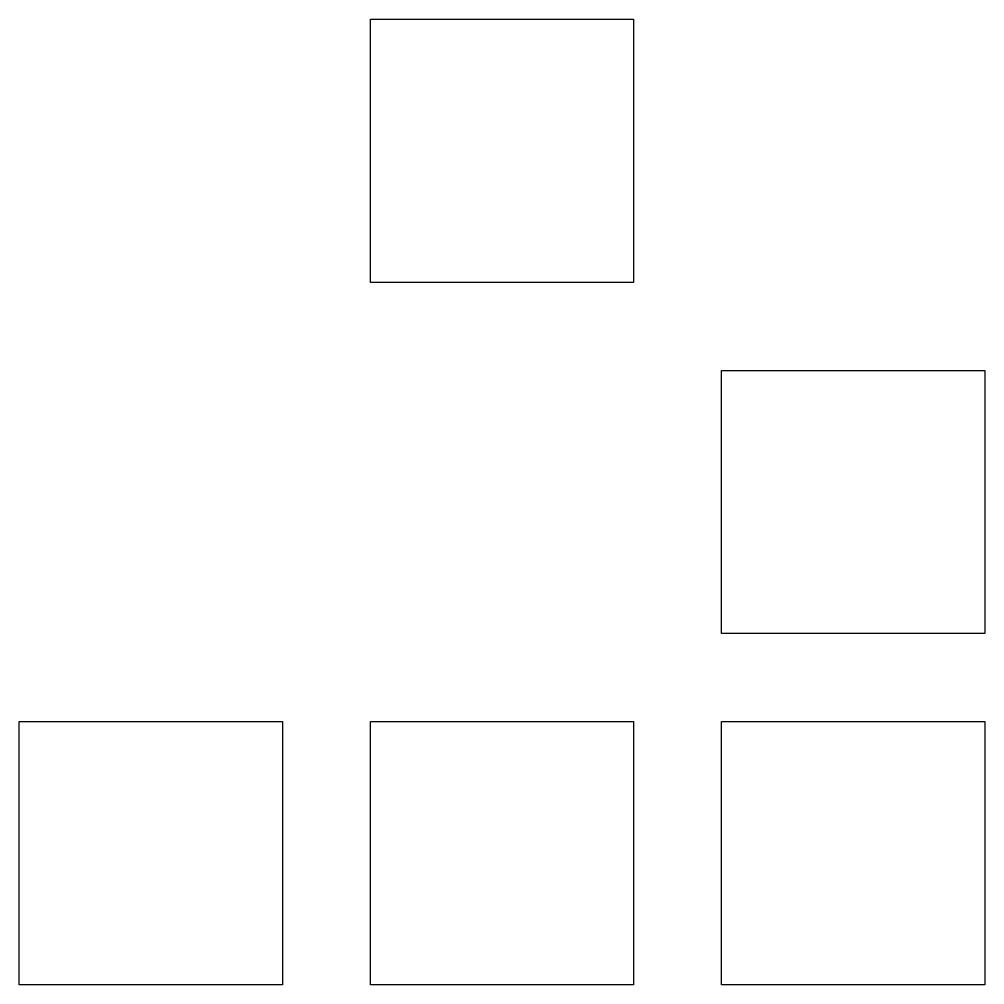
# Model space of a CAD drawing. Extents: x 3.3 to 46.7, y 3.3 to 46.7.
import ezdxf

# ---------------------------------------------------------------- set-up
doc = ezdxf.new("R2010")
doc.units = 0
doc.layers.add('Layer_1', color=7, linetype='CONTINUOUS')

msp = doc.modelspace()

# ---------------------------------------------------------------- linework, layer by layer
at = {"layer": 'Layer_1', "color": 7}
for points in [[(19.091563, 34.847431), (19.091563, 46.664304), (30.908433, 46.664304), (30.908433, 34.847431), (19.091563, 34.847431)], [(34.847392, 19.091611), (34.847392, 30.908484), (46.664259, 30.908484), (46.664259, 19.091611), (34.847392, 19.091611)], [(3.335739, 3.335776), (3.335739, 15.152675), (15.152608, 15.152675), (15.152608, 3.335776), (3.335739, 3.335776)], [(19.091563, 3.335692), (19.091563, 15.152675), (30.908436, 15.152675), (30.908436, 3.335692), (19.091563, 3.335692)], [(34.847392, 3.335776), (34.847392, 15.152675), (46.664259, 15.152675), (46.664259, 3.335776), (34.847392, 3.335776)]]:
    msp.add_lwpolyline(points, dxfattribs=at)

doc.saveas('drawing.dxf')
